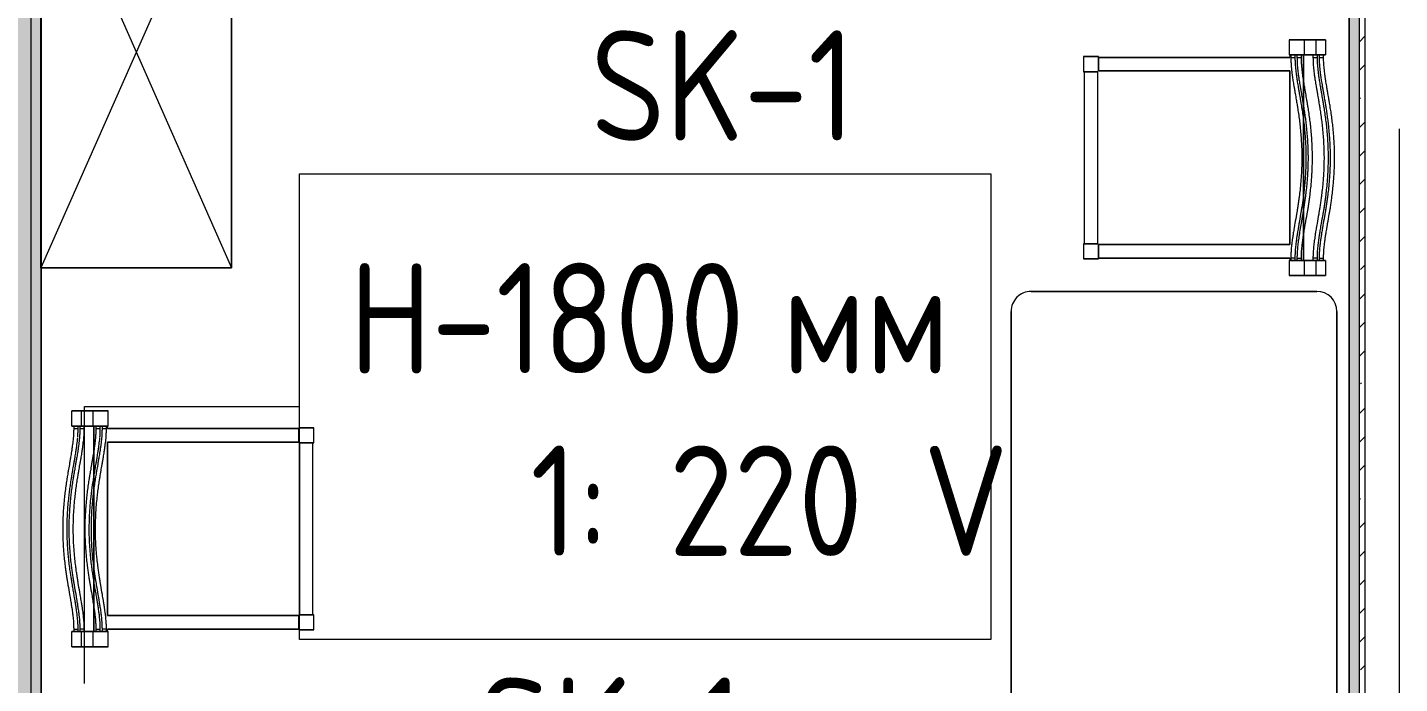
# Model space of a CAD drawing. Header units: millimetres. Extents: x 35881 to 234190, y -8553 to 29063.
# Drawn here: x 81823 to 84560, y 5361 to 6670 of the extents above; entities that cross this region are included whole.
import ezdxf

# ---------------------------------------------------------------- set-up
doc = ezdxf.new("R2010")
doc.units = ezdxf.units.MM
doc.linetypes.add('Осевая', pattern=[3175, 635, -476.25, 1587.5, -476.25])
for name, color, linetype, lineweight in [('A-DETL-GENF', 7, 'Continuous', 9), ('A-WALL', 7, 'Continuous', 9), ('E-ELEC-FIXT-IDEN', 7, 'Continuous', 9), ('I-WALL', 7, 'Continuous', 9), ('Оси-2', 7, 'Осевая', 9)]:
    doc.layers.add(name, color=color, linetype=linetype, lineweight=lineweight)
for name, color, linetype, lineweight, true_color in [('A-WALL-1', 7, 'Continuous', 9, 0x3c3c3c), ('A-WALL-FNSH-1', 7, 'Continuous', 9, 0x3c3c3c), ('I-FURN-1', 7, 'Continuous', 9, 0xf0f0f0)]:
    doc.layers.add(name, color=color, linetype=linetype, lineweight=lineweight, true_color=true_color)
doc.styles.add('GOST Common', font='GOST_Common.ttf', dxfattribs={"width": 0.9, "height": 220})
pattern_1 = [(0, (0, 0), (121.92, 30.48), [10.058, -81.382, 10.058, -81.382, -487.68]), (0, (0, 0), (121.92, 30.48), [-182.88, 10.058, -172.822, 10.058, -81.382, -213.36]), (0, (0, 0), (121.92, 30.48), [-457.2, 10.058, -50.902, 10.058, -142.342]), (120, (45.72, 15.24), (-87.356454, 90.345817), [10.058, -81.382, 10.058, -81.382, -487.68]), (120, (45.72, 15.24), (-87.356454, 90.345817), [-182.88, 10.058, -172.822, 10.058, -81.382, -213.36]), (120, (45.72, 15.24), (-87.356454, 90.345817), [-457.2, 10.058, -50.902, 10.058, -142.342]), (240, (60.96, 76.2), (-34.563546, -120.825817), [10.058, -81.382, 10.058, -81.382, -487.68]), (240, (60.96, 76.2), (-34.563546, -120.825817), [-182.88, 10.058, -172.822, 10.058, -81.382, -213.36]), (240, (60.96, 76.2), (-34.563546, -120.825817), [-457.2, 10.058, -50.902, 10.058, -142.342])]

# ---------------------------------------------------------------- blocks, each defined once
blk = doc.blocks.new('Bed - Small Sizes - 15_1-25546717-План размещения напольных электротехнических лючков и розеток 1 этажа в осях 12-23')
at = {"layer": 'I-FURN-1'}
for p, q in [((262.3, 0), (-307.7, 0)), ((-307.7, 0), (262.3, 0)), ((-307.7, 0), (262.3, 0)), ((262.3, 0), (-307.7, 0)), ((-292.5, -26.2), (-257.7, -60)), ((247.5, -26.2), (-292.5, -26.2)), ((-292.5, -26.2), (-292.5, -446.2)), ((247.5, -26.2), (-292.5, -26.2)), ((-292.5, -26.2), (-292.5, -446.2)), ((247.5, -26.2), (212.3, -60)), ((247.5, -446.2), (247.5, -26.2)), ((247.5, -446.2), (247.5, -26.2)), ((-347.7, -40), (-347.7, -460)), ((-347.7, -460), (-347.7, -40)), ((-347.7, -40), (-347.7, -1910)), ((-347.7, -460), (-347.7, -40)), ((302.3, -460), (302.3, -40)), ((302.3, -40), (302.3, -460)), ((302.3, -1910), (302.3, -40)), ((302.3, -40), (302.3, -657.7)), ((-292.5, -446.2), (-257.7, -420)), ((247.5, -446.2), (212.3, -420)), ((-347.7, -460), (-227.7, -460)), ((-227.7, -460), (-347.7, -460)), ((-347.7, -1910), (-347.7, -460)), ((-347.7, -460), (-227.7, -460)), ((-292.5, -446.2), (247.5, -446.2)), ((-292.5, -446.2), (247.5, -446.2)), ((-227.7, -460), (302.3, -460)), ((302.3, -460), (-227.7, -460)), ((302.3, -460), (-227.7, -460)), ((-227.7, -460), (302.3, -657.7)), ((302.3, -657.7), (-227.7, -460)), ((-227.7, -460), (302.3, -460)), ((-227.7, -460), (302.3, -657.7)), ((-227.7, -460), (302.3, -460)), ((302.3, -657.7), (302.3, -460)), ((302.3, -460), (302.3, -657.7)), ((302.3, -657.7), (302.3, -1910)), ((-307.7, -1950), (262.3, -1950)), ((262.3, -1950), (-307.7, -1950))]:
    blk.add_line(p, q, dxfattribs=at)
for centre, start, end in [((-307.7, -40), 90, 180), ((-307.7, -40), 90, 180), ((262.3, -40), 360, 90), ((262.3, -40), 0, 90), ((-307.7, -40), 90, 180), ((-307.7, -40), 90, 180), ((262.3, -40), 0, 90), ((262.3, -40), 0, 90), ((-307.7, -1910), 180, 270), ((-307.7, -1910), 180, 270), ((262.3, -1910), 270, 0), ((262.3, -1910), 270, 0)]:
    blk.add_arc(centre, 40, start, end, dxfattribs=at)
blk = doc.blocks.new('nipo - Default-25547016-План размещения напольных электротехнических лючков и розеток 1 этажа в осях 12-23')
at = {"layer": 'I-FURN-1'}
for p, q in [((-235, 232.4), (-205, 232.4)), ((-235, 232.4), (-235, 213.6)), ((-205, 228.4), (-205, 232.4)), ((-205, 232.4), (-205, 213.6)), ((-200, 228.4), (-205, 228.4)), ((-205, 228.4), (-205, 216.1)), ((-205, 216.1), (-205, 228.4)), ((-205, 228.4), (-205, 219.6)), ((-205, 219.6), (-200, 219.6)), ((-205, 207.3), (-205, 219.6)), ((-200, 219.6), (-200, 228.4)), ((205, 228.4), (200, 228.4)), ((200, 219.6), (200, 228.4)), ((200, 219.6), (205, 219.6)), ((205, 213.6), (205, 232.4)), ((205, 232.4), (205, 228.4)), ((205, 232.4), (235, 232.4)), ((205, 216.1), (205, 228.4)), ((205, 228.4), (205, 216.1)), ((205, 219.6), (205, 228.4)), ((205, 219.6), (205, 207.3)), ((235, 213.6), (235, 232.4)), ((-235, 213.6), (-235, 159.6)), ((-205, 213.6), (-235, 213.6)), ((-200, 216.1), (-205, 216.1)), ((-205, 216.1), (-205, 207.3)), ((-205, 206.8), (-205, 215.5)), ((-205, 213.6), (-205, 159.6)), ((-205, 207.3), (-200, 207.3)), ((-200, 207.3), (-200, 216.1)), ((200, 216.1), (200, 207.3)), ((205, 216.1), (200, 216.1)), ((200, 207.3), (205, 207.3)), ((205, 207.3), (205, 216.1)), ((205, 215.4), (205, 206.8)), ((205, 159.6), (205, 213.6)), ((235, 213.6), (205, 213.6)), ((235, 159.6), (235, 213.6)), ((-235, 159.6), (-235, 189.6)), ((-235, 189.6), (-205, 189.6)), ((-205, 184.2), (-205, 189.6)), ((-200, 184.2), (-205, 184.2)), ((-205, 184.2), (-205, 171.9)), ((-205, 175.4), (-205, 184.2)), ((-205, 163.1), (-205, 184.2)), ((-205, 175.4), (-200, 175.4)), ((-205, 163.1), (-205, 175.4)), ((-200, 171.9), (-205, 171.9)), ((-205, 171.9), (-205, 163.1)), ((-164.4, 188.1), (-204.9, 188.1)), ((-204.9, 188.1), (-204.9, 184.2)), ((-204.9, 188.1), (-164.4, 188.1)), ((-204.9, 184.2), (-204.9, 188.1)), ((-204.9, 184.2), (-204.9, 163.1)), ((-204.9, 163.1), (-204.9, 184.2)), ((-200, 175.4), (-200, 184.2)), ((-200, 163.1), (-200, 171.9)), ((164.4, 188.1), (-164.4, 188.1)), ((-164.4, 188.1), (164.4, 188.1)), ((205, 188.1), (164.4, 188.1)), ((164.4, 188.1), (205, 188.1)), ((205, 184.2), (200, 184.2)), ((200, 175.4), (200, 184.2)), ((200, 175.4), (205, 175.4)), ((200, 171.9), (200, 163.1)), ((205, 171.9), (200, 171.9)), ((205, 189.6), (205, 188.1)), ((205, 189.6), (235, 189.6)), ((205, 184.2), (205, 188.1)), ((205, 188.1), (205, 184.2)), ((205, 184.2), (205, 188.1)), ((205, 163.1), (205, 184.2)), ((205, 171.9), (205, 184.2)), ((205, 184.2), (205, 175.4)), ((205, 184.2), (205, 163.1)), ((205, 163.1), (205, 184.2)), ((205, 175.4), (205, 163.1)), ((205, 163.1), (205, 171.9)), ((235, 189.6), (235, 159.6)), ((-235, 159.6), (-205, 159.6)), ((-235, 159.6), (-205, 159.6)), ((-205, 163.1), (-200, 163.1)), ((-205, 159.6), (-205, 163.1)), ((-204.9, 163.1), (-204.9, 161.1)), ((-204.9, 161.1), (-204.9, 163.1)), ((-204.9, 161.1), (-199.9, 161.1)), ((-204.9, 161.1), (-199.9, 161.1)), ((-199.9, 161.1), (-199.9, -220.4)), ((-199.9, -220.4), (-199.9, 161.1)), ((173, 161.1), (-172.9, 161.1)), ((-172.9, 161.1), (173, 161.1)), ((-172.9, 161.1), (-172.9, -220.4)), ((-172.9, -220.4), (-172.9, 161.1)), ((173, 161.1), (173, -220.4)), ((173, -220.4), (173, 161.1)), ((200, 163.1), (205, 163.1)), ((200, 161.1), (205, 161.1)), ((200, -220.4), (200, 161.1)), ((200, 161.1), (205, 161.1)), ((200, 161.1), (200, -220.4)), ((205, 161.1), (205, 163.1)), ((205, 163.1), (205, 161.1)), ((205, 161.1), (205, 163.1)), ((205, 161.1), (205, 159.6)), ((205, 159.6), (235, 159.6)), ((205, 159.6), (235, 159.6)), ((-201.5, -220.4), (-201.5, -250.4)), ((-199.9, -220.4), (-201.5, -220.4)), ((-199.9, -220.4), (-201.5, -220.4)), ((-201.5, -250.4), (-201.5, -220.4)), ((-199.9, -220.4), (-172.9, -220.4)), ((-172.9, -220.4), (-199.9, -220.4)), ((-171.5, -221.9), (-171.5, -248.9)), ((-171.5, -248.9), (-171.5, -221.9)), ((171.5, -221.9), (-171.5, -221.9)), ((171.5, -221.9), (-171.5, -221.9)), ((171.5, -221.9), (171.5, -248.9)), ((171.5, -248.9), (171.5, -221.9)), ((173, -220.4), (200, -220.4)), ((200, -220.4), (173, -220.4)), ((201.5, -220.4), (200, -220.4)), ((201.5, -220.4), (200, -220.4)), ((201.5, -250.4), (201.5, -220.4)), ((201.5, -220.4), (201.5, -250.4)), ((-201.5, -250.4), (-171.5, -250.4)), ((-201.5, -250.4), (-171.5, -250.4)), ((-171.5, -248.9), (171.5, -248.9)), ((-171.5, -250.4), (-171.5, -248.9)), ((-171.5, -250.4), (-171.5, -248.9)), ((-171.5, -248.9), (171.5, -248.9)), ((171.5, -248.9), (171.5, -250.4)), ((171.5, -248.9), (171.5, -250.4)), ((171.5, -250.4), (201.5, -250.4)), ((171.5, -250.4), (201.5, -250.4))]:
    blk.add_line(p, q, dxfattribs=at)
at = {"layer": 'I-FURN-1', "flags": 128}
for points in [[(-235, 189.6), (-235, 198.5), (-235, 215.5), (-235, 232.4)], [(235, 232.4), (235, 215.4), (235, 198.5), (235, 189.6)], [(-205, 189.6), (-205, 198.5), (-205, 206.8)], [(205, 206.8), (205, 198.5), (205, 189.6)]]:
    blk.add_lwpolyline(points, dxfattribs=at)
at = {"layer": 'I-FURN-1'}
for points, knots in [([(200, 228.4), (197.2, 228.5), (193.1, 228.6), (188.4, 228.8), (184.4, 229), (179.9, 229.4), (175.1, 229.9), (171.2, 230.4), (167.7, 230.8), (163.1, 231.4), (157, 232.3), (150.9, 233.3), (145, 234.2), (140.7, 235), (136, 235.8), (126.8, 237.3), (116.5, 239.1), (107.4, 240.7), (103.3, 241.4), (98.2, 242.2), (90.8, 243.3), (83.2, 244.4), (76.5, 245.3), (68.2, 246.3), (57.9, 247.5), (45.5, 248.6), (34.9, 249.3), (22.3, 250), (12, 250.3), (3.1, 250.4), (-3.3, 250.4), (-15.4, 250.3), (-30.6, 249.7), (-47.9, 248.4), (-61.8, 247.1), (-75.4, 245.5), (-87.8, 243.8), (-97.4, 242.3), (-104.3, 241.2), (-109.6, 240.3), (-117.6, 238.9), (-126.4, 237.4), (-135.4, 235.9), (-144, 234.4), (-151.7, 233.1), (-159.2, 232), (-165, 231.2), (-171.4, 230.3), (-177.7, 229.6), (-182.6, 229.2), (-185.7, 229), (-187.9, 228.8), (-192.6, 228.6), (-196.9, 228.5), (-200, 228.4)], [0, 0, 0, 0, 8.284481, 12.460809, 14.102397, 20.134573, 26.043014, 28.826784, 31.916012, 36.469352, 42.826144, 50.487177, 55.06853, 60.628545, 63.639639, 69.32974, 88.590135, 95.031946, 97.202171, 101.177441, 110.29432, 119.918418, 124.259643, 130.398084, 144.963389, 155.586979, 167.682991, 176.743627, 193.510432, 198.649057, 203.53887, 212.682766, 234.986654, 248.97619, 264.815707, 276.779625, 290.158162, 302.249965, 306.164696, 311.20715, 318.282032, 330.615345, 338.026474, 345.56397, 356.871663, 361.478908, 368.399329, 374.456129, 380.898045, 387.316991, 389.335447, 390.192678, 394.00302, 403.246163, 403.246163, 403.246163, 403.246163]), ([(200, 216.1), (197.2, 216.2), (193.1, 216.3), (188.4, 216.5), (184.4, 216.7), (179.9, 217.1), (175.1, 217.6), (171.2, 218.1), (167.7, 218.5), (163.1, 219.1), (157, 220), (150.9, 221), (145, 221.9), (140.7, 222.7), (136, 223.4), (126.8, 225), (116.5, 226.8), (107.4, 228.4), (103.3, 229.1), (98.2, 229.9), (90.8, 231), (83.2, 232.1), (76.5, 233), (68.2, 234), (57.9, 235.2), (45.5, 236.3), (34.9, 237), (22.3, 237.7), (12, 238), (3.1, 238.1), (-3.3, 238.1), (-15.4, 238), (-30.6, 237.3), (-47.9, 236.1), (-61.8, 234.8), (-75.4, 233.2), (-87.8, 231.5), (-97.4, 230), (-104.3, 228.9), (-109.6, 228), (-117.6, 226.6), (-126.4, 225.1), (-135.4, 223.6), (-144, 222.1), (-151.7, 220.8), (-159.2, 219.7), (-165, 218.8), (-171.4, 218), (-177.7, 217.3), (-182.6, 216.9), (-185.7, 216.7), (-187.9, 216.5), (-192.6, 216.3), (-196.9, 216.2), (-200, 216.1)], [-403.246163, -403.246163, -403.246163, -403.246163, -394.961682, -390.785353, -389.143766, -383.111589, -377.203149, -374.419378, -371.330151, -366.77681, -360.420019, -352.758986, -348.177633, -342.617617, -339.606524, -333.916422, -314.656028, -308.214217, -306.043991, -302.068722, -292.951843, -283.327745, -278.98652, -272.848078, -258.282773, -247.659183, -235.563172, -226.502536, -209.735731, -204.597106, -199.707293, -190.563396, -168.259509, -154.269973, -138.430455, -126.466538, -113.088, -100.996198, -97.081467, -92.039013, -84.96413, -72.630818, -65.219689, -57.682193, -46.3745, -41.767255, -34.846834, -28.790033, -22.348118, -15.929171, -13.910715, -13.053485, -9.243142, 0, 0, 0, 0]), ([(-200, 207.3), (-196.9, 207.4), (-192.6, 207.5), (-187.9, 207.7), (-185.7, 207.8), (-182.6, 208), (-177.7, 208.5), (-171.4, 209.2), (-165, 210), (-159.2, 210.8), (-151.7, 212), (-144, 213.2), (-135.4, 214.7), (-126.4, 216.3), (-117.6, 217.8), (-109.6, 219.2), (-104.3, 220), (-97.4, 221.2), (-87.8, 222.6), (-75.4, 224.3), (-61.8, 225.9), (-47.9, 227.2), (-30.6, 228.5), (-15.4, 229.1), (-3.3, 229.3), (3.1, 229.3), (12, 229.2), (22.3, 228.9), (34.9, 228.2), (45.5, 227.4), (57.9, 226.3), (68.2, 225.2), (76.5, 224.1), (83.2, 223.3), (90.8, 222.2), (98.2, 221), (103.3, 220.2), (107.4, 219.5), (116.5, 218), (126.8, 216.2), (136, 214.6), (140.7, 213.8), (145, 213.1), (150.9, 212.1), (157, 211.2), (163.1, 210.3), (167.7, 209.6), (171.2, 209.2), (175.1, 208.8), (179.9, 208.2), (184.4, 207.9), (188.4, 207.6), (193.1, 207.4), (197.2, 207.3), (200, 207.3)], [0, 0, 0, 0, 9.243142, 13.053485, 13.910715, 15.929171, 22.348118, 28.790033, 34.846834, 41.767255, 46.3745, 57.682193, 65.219689, 72.630818, 84.96413, 92.039013, 97.081467, 100.996198, 113.088, 126.466538, 138.430455, 154.269973, 168.259509, 190.563396, 199.707293, 204.597106, 209.735731, 226.502536, 235.563172, 247.659183, 258.282773, 272.848078, 278.98652, 283.327745, 292.951843, 302.068722, 306.043991, 308.214217, 314.656028, 333.916422, 339.606524, 342.617617, 348.177633, 352.758986, 360.420019, 366.77681, 371.330151, 374.419378, 377.203149, 383.111589, 389.143766, 390.785353, 394.961682, 403.246163, 403.246163, 403.246163, 403.246163]), ([(-200, 219.6), (-196.9, 219.7), (-192.6, 219.8), (-187.9, 220), (-185.7, 220.1), (-182.6, 220.3), (-177.7, 220.8), (-171.4, 221.5), (-165, 222.3), (-159.2, 223.1), (-151.7, 224.3), (-146.5, 225.1), (-142.8, 225.8)], [0, 0, 0, 0, 9.243142, 13.053485, 13.910715, 15.929171, 22.348118, 28.790033, 34.846834, 41.767255, 46.3745, 57.682193, 57.682193, 57.682193, 57.682193]), ([(-142.8, 225.8), (-140.3, 226.2), (-135.4, 227), (-126.4, 228.6), (-117.6, 230.1), (-109.6, 231.5), (-104.3, 232.3), (-97.4, 233.5), (-91.5, 234.4), (-86.8, 235), (-86.1, 235.1)], [57.682193, 57.682193, 57.682193, 57.682193, 65.219689, 72.630818, 84.96413, 92.039013, 97.081467, 100.996198, 113.088, 115.213189, 115.213189, 115.213189, 115.213189]), ([(-86.1, 235.1), (-82.4, 235.7), (-74.7, 236.7), (-61.8, 238.2), (-47.9, 239.6), (-36.5, 240.4), (-30.3, 240.7), (-28.8, 240.8)], [115.222092, 115.222092, 115.222092, 115.222092, 126.466538, 138.430455, 154.269973, 168.259509, 172.819784, 172.819784, 172.819784, 172.819784]), ([(-28.8, 240.8), (-22.9, 241.1), (-13.9, 241.5), (-3.3, 241.6), (3.1, 241.6), (12, 241.5), (20.6, 241.2), (27.5, 240.9), (28.8, 240.8)], [172.837785, 172.837785, 172.837785, 172.837785, 190.563396, 199.707293, 204.597106, 209.735731, 226.502536, 230.426379, 230.426379, 230.426379, 230.426379]), ([(28.8, 240.8), (30.5, 240.7), (36.2, 240.4), (45.5, 239.7), (57.9, 238.6), (68.2, 237.5), (76.5, 236.5), (81.5, 235.8), (84.5, 235.4), (86.1, 235.1)], [230.444503, 230.444503, 230.444503, 230.444503, 235.563172, 247.659183, 258.282773, 272.848078, 278.98652, 283.327745, 288.032973, 288.032973, 288.032973, 288.032973]), ([(86.1, 235.1), (87.7, 234.9), (92.3, 234.2), (98.2, 233.3), (103.3, 232.5), (107.4, 231.8), (116.5, 230.3), (126.8, 228.5), (136, 226.9), (139.9, 226.3), (141.8, 225.9), (142.8, 225.8)], [288.041978, 288.041978, 288.041978, 288.041978, 292.951843, 302.068722, 306.043991, 308.214217, 314.656028, 333.916422, 339.606524, 342.617617, 345.639568, 345.639568, 345.639568, 345.639568]), ([(142.8, 225.8), (143.7, 225.6), (146, 225.2), (150.9, 224.4), (157, 223.5), (163.1, 222.6), (167.7, 222), (171.2, 221.5), (175.1, 221.1), (179.9, 220.6), (184.4, 220.2), (188.4, 219.9), (193.1, 219.7), (197.2, 219.7), (200, 219.6)], [345.639651, 345.639651, 345.639651, 345.639651, 348.177633, 352.758986, 360.420019, 366.77681, 371.330151, 374.419378, 377.203149, 383.111589, 389.143766, 390.785353, 394.961682, 403.246163, 403.246163, 403.246163, 403.246163]), ([(200, 184.2), (197.2, 184.3), (193.1, 184.4), (188.4, 184.6), (184.4, 184.8), (179.9, 185.2), (175.1, 185.7), (171.2, 186.2), (167.7, 186.6), (163.1, 187.2), (157, 188.1), (150.9, 189.1), (145, 190), (140.7, 190.7), (136, 191.5), (126.8, 193.1), (116.5, 194.9), (107.4, 196.5), (103.3, 197.2), (98.2, 198), (90.8, 199.1), (83.2, 200.2), (76.5, 201.1), (68.2, 202.1), (57.9, 203.3), (45.5, 204.4), (34.9, 205.1), (22.3, 205.8), (12, 206.1), (3.1, 206.2), (-3.3, 206.2), (-15.4, 206.1), (-30.6, 205.4), (-47.9, 204.2), (-61.8, 202.9), (-75.4, 201.3), (-87.8, 199.6), (-97.4, 198.1), (-104.3, 197), (-109.6, 196.1), (-117.6, 194.7), (-126.4, 193.2), (-135.4, 191.7), (-144, 190.2), (-151.7, 188.9), (-159.2, 187.8), (-165, 186.9), (-171.4, 186.1), (-177.7, 185.4), (-182.6, 185), (-185.7, 184.8), (-187.9, 184.6), (-192.6, 184.4), (-196.9, 184.3), (-200, 184.2)], [0, 0, 0, 0, 8.284481, 12.460809, 14.102397, 20.134573, 26.043014, 28.826784, 31.916012, 36.469352, 42.826144, 50.487177, 55.06853, 60.628545, 63.639639, 69.32974, 88.590135, 95.031946, 97.202171, 101.177441, 110.29432, 119.918418, 124.259643, 130.398084, 144.963389, 155.586979, 167.682991, 176.743627, 193.510432, 198.649057, 203.53887, 212.682766, 234.986654, 248.97619, 264.815707, 276.779625, 290.158162, 302.249965, 306.164696, 311.20715, 318.282032, 330.615345, 338.026474, 345.56397, 356.871663, 361.478908, 368.399329, 374.456129, 380.898045, 387.316991, 389.335447, 390.192678, 394.00302, 403.246163, 403.246163, 403.246163, 403.246163]), ([(200, 171.9), (197.2, 172), (193.1, 172.1), (188.4, 172.3), (184.4, 172.5), (179.9, 172.9), (175.1, 173.4), (171.2, 173.9), (167.7, 174.3), (163.1, 174.9), (157, 175.8), (150.9, 176.8), (145, 177.7), (140.7, 178.4), (136, 179.2), (126.8, 180.8), (116.5, 182.6), (107.4, 184.2), (103.3, 184.8), (98.2, 185.7), (90.8, 186.8), (83.2, 187.9), (76.5, 188.8), (68.2, 189.8), (57.9, 190.9), (45.5, 192.1), (34.9, 192.8), (22.3, 193.5), (12, 193.8), (3.1, 193.9), (-3.3, 193.9), (-15.4, 193.8), (-30.6, 193.1), (-47.9, 191.9), (-61.8, 190.6), (-75.4, 189), (-87.8, 187.3), (-97.4, 185.8), (-104.3, 184.7), (-109.6, 183.8), (-117.6, 182.4), (-126.4, 180.9), (-135.4, 179.3), (-144, 177.9), (-151.7, 176.6), (-159.2, 175.5), (-165, 174.6), (-171.4, 173.8), (-177.7, 173.1), (-182.6, 172.6), (-185.7, 172.4), (-187.9, 172.3), (-192.6, 172.1), (-196.9, 172), (-200, 171.9)], [-403.246163, -403.246163, -403.246163, -403.246163, -394.961682, -390.785353, -389.143766, -383.111589, -377.203149, -374.419378, -371.330151, -366.77681, -360.420019, -352.758986, -348.177633, -342.617617, -339.606524, -333.916422, -314.656028, -308.214217, -306.043991, -302.068722, -292.951843, -283.327745, -278.98652, -272.848078, -258.282773, -247.659183, -235.563172, -226.502536, -209.735731, -204.597106, -199.707293, -190.563396, -168.259509, -154.269973, -138.430455, -126.466538, -113.088, -100.996198, -97.081467, -92.039013, -84.96413, -72.630818, -65.219689, -57.682193, -46.3745, -41.767255, -34.846834, -28.790033, -22.348118, -15.929171, -13.910715, -13.053485, -9.243142, 0, 0, 0, 0]), ([(-86.1, 190.9), (-82.4, 191.5), (-74.7, 192.5), (-61.8, 194), (-47.9, 195.3), (-36.5, 196.2), (-30.3, 196.5), (-28.8, 196.6)], [115.222092, 115.222092, 115.222092, 115.222092, 126.466538, 138.430455, 154.269973, 168.259509, 172.819784, 172.819784, 172.819784, 172.819784]), ([(-28.8, 196.6), (-22.9, 196.9), (-13.9, 197.2), (-3.3, 197.4), (3.1, 197.4), (12, 197.3), (20.6, 197), (27.5, 196.7), (28.8, 196.6)], [172.837785, 172.837785, 172.837785, 172.837785, 190.563396, 199.707293, 204.597106, 209.735731, 226.502536, 230.426379, 230.426379, 230.426379, 230.426379]), ([(28.8, 196.6), (30.5, 196.5), (36.2, 196.2), (45.5, 195.5), (57.9, 194.4), (68.2, 193.3), (76.5, 192.2), (81.5, 191.6), (84.5, 191.2), (86.1, 190.9)], [230.444503, 230.444503, 230.444503, 230.444503, 235.563172, 247.659183, 258.282773, 272.848078, 278.98652, 283.327745, 288.032973, 288.032973, 288.032973, 288.032973]), ([(-200, 163.1), (-196.9, 163.2), (-192.6, 163.3), (-187.9, 163.5), (-185.7, 163.6), (-182.6, 163.8), (-177.7, 164.2), (-171.4, 165), (-165, 165.8), (-159.2, 166.6), (-151.7, 167.8), (-144, 169), (-135.4, 170.5), (-126.4, 172), (-117.6, 173.6), (-109.6, 174.9), (-104.3, 175.8), (-97.4, 176.9), (-87.8, 178.4), (-75.4, 180.1), (-61.8, 181.7), (-47.9, 183), (-30.6, 184.3), (-15.4, 184.9), (-3.3, 185.1), (3.1, 185.1), (12, 185), (22.3, 184.6), (34.9, 184), (45.5, 183.2), (57.9, 182.1), (68.2, 181), (76.5, 179.9), (83.2, 179), (90.8, 178), (98.2, 176.8), (103.3, 176), (107.4, 175.3), (116.5, 173.8), (126.8, 172), (136, 170.4), (140.7, 169.6), (145, 168.9), (150.9, 167.9), (157, 166.9), (163.1, 166.1), (167.7, 165.4), (171.2, 165), (175.1, 164.5), (179.9, 164), (184.4, 163.7), (188.4, 163.4), (193.1, 163.2), (197.2, 163.1), (200, 163.1)], [0, 0, 0, 0, 9.243142, 13.053485, 13.910715, 15.929171, 22.348118, 28.790033, 34.846834, 41.767255, 46.3745, 57.682193, 65.219689, 72.630818, 84.96413, 92.039013, 97.081467, 100.996198, 113.088, 126.466538, 138.430455, 154.269973, 168.259509, 190.563396, 199.707293, 204.597106, 209.735731, 226.502536, 235.563172, 247.659183, 258.282773, 272.848078, 278.98652, 283.327745, 292.951843, 302.068722, 306.043991, 308.214217, 314.656028, 333.916422, 339.606524, 342.617617, 348.177633, 352.758986, 360.420019, 366.77681, 371.330151, 374.419378, 377.203149, 383.111589, 389.143766, 390.785353, 394.961682, 403.246163, 403.246163, 403.246163, 403.246163]), ([(-200, 175.4), (-196.9, 175.5), (-192.6, 175.6), (-187.9, 175.8), (-185.7, 175.9), (-182.6, 176.1), (-177.7, 176.5), (-171.4, 177.3), (-165, 178.1), (-159.2, 178.9), (-151.7, 180.1), (-146.5, 180.9), (-142.8, 181.6)], [0, 0, 0, 0, 9.243142, 13.053485, 13.910715, 15.929171, 22.348118, 28.790033, 34.846834, 41.767255, 46.3745, 57.682193, 57.682193, 57.682193, 57.682193]), ([(-142.8, 181.6), (-140.3, 182), (-135.4, 182.8), (-126.4, 184.4), (-117.6, 185.9), (-109.6, 187.3), (-104.3, 188.1), (-97.4, 189.2), (-91.5, 190.2), (-86.8, 190.8), (-86.1, 190.9)], [57.682193, 57.682193, 57.682193, 57.682193, 65.219689, 72.630818, 84.96413, 92.039013, 97.081467, 100.996198, 113.088, 115.213189, 115.213189, 115.213189, 115.213189]), ([(86.1, 190.9), (87.7, 190.7), (92.3, 190), (98.2, 189.1), (103.3, 188.3), (107.4, 187.6), (116.5, 186.1), (126.8, 184.3), (136, 182.7), (139.9, 182), (141.8, 181.7), (142.8, 181.5)], [288.041978, 288.041978, 288.041978, 288.041978, 292.951843, 302.068722, 306.043991, 308.214217, 314.656028, 333.916422, 339.606524, 342.617617, 345.639568, 345.639568, 345.639568, 345.639568]), ([(142.8, 181.5), (143.7, 181.4), (146, 181), (150.9, 180.2), (157, 179.3), (163.1, 178.4), (167.7, 177.7), (171.2, 177.3), (175.1, 176.9), (179.9, 176.3), (184.4, 176), (188.4, 175.7), (193.1, 175.5), (197.2, 175.4), (200, 175.4)], [345.639651, 345.639651, 345.639651, 345.639651, 348.177633, 352.758986, 360.420019, 366.77681, 371.330151, 374.419378, 377.203149, 383.111589, 389.143766, 390.785353, 394.961682, 403.246163, 403.246163, 403.246163, 403.246163])]:
    blk.add_open_spline(points, degree=3, knots=knots, dxfattribs=at)
blk = doc.blocks.new('nipo - Default-25548072-План размещения напольных электротехнических лючков и розеток 1 этажа в осях 12-23')
at = {"layer": 'I-FURN-1'}
for p, q in [((-171.5, 250.4), (-201.5, 250.4)), ((-201.5, 250.4), (-201.5, 220.4)), ((-171.5, 250.4), (-201.5, 250.4)), ((-201.5, 220.4), (-201.5, 250.4)), ((-171.5, 248.9), (-171.5, 250.4)), ((-171.5, 248.9), (-171.5, 250.4)), ((171.5, 248.9), (-171.5, 248.9)), ((-171.5, 221.9), (-171.5, 248.9)), ((-171.5, 248.9), (-171.5, 221.9)), ((171.5, 248.9), (-171.5, 248.9)), ((201.5, 250.4), (171.5, 250.4)), ((171.5, 250.4), (171.5, 248.9)), ((171.5, 250.4), (171.5, 248.9)), ((201.5, 250.4), (171.5, 250.4)), ((171.5, 221.9), (171.5, 248.9)), ((171.5, 248.9), (171.5, 221.9)), ((201.5, 220.4), (201.5, 250.4)), ((201.5, 250.4), (201.5, 220.4)), ((-201.5, 220.4), (-199.9, 220.4)), ((-201.5, 220.4), (-199.9, 220.4)), ((-199.9, 220.4), (-199.9, -161.1)), ((-199.9, 220.4), (-172.9, 220.4)), ((-172.9, 220.4), (-199.9, 220.4)), ((-199.9, -161.1), (-199.9, 220.4)), ((-172.9, 125.2), (-172.9, 220.4)), ((-172.9, 220.4), (-172.9, 125.2)), ((-171.5, 221.9), (171.5, 221.9)), ((-171.5, 221.9), (171.5, 221.9)), ((173, 125.2), (173, 220.4)), ((173, 220.4), (173, 125.2)), ((173, 220.4), (200, 220.4)), ((200, 220.4), (173, 220.4)), ((200, 220.4), (201.5, 220.4)), ((200, -161.1), (200, 220.4)), ((200, 220.4), (201.5, 220.4)), ((200, 220.4), (200, -161.1)), ((-172.9, -161.1), (-172.9, 125.1)), ((-172.9, 125.1), (-172.9, -161.1)), ((173, -161.1), (173, 125.1)), ((173, 125.1), (173, -161.1)), ((-205, -159.6), (-235, -159.6)), ((-235, -159.6), (-235, -213.6)), ((-205, -159.6), (-235, -159.6)), ((-235, -189.6), (-235, -159.6)), ((-205, -163.1), (-205, -159.6)), ((-205, -159.6), (-205, -213.6)), ((-200, -163.1), (-205, -163.1)), ((-205, -163.1), (-205, -171.9)), ((-205, -175.4), (-205, -163.1)), ((-205, -184.2), (-205, -163.1)), ((-199.9, -161.1), (-204.9, -161.1)), ((-204.9, -161.1), (-204.9, -163.1)), ((-199.9, -161.1), (-204.9, -161.1)), ((-204.9, -163.1), (-204.9, -161.1)), ((-204.9, -163.1), (-204.9, -184.2)), ((-204.9, -184.2), (-204.9, -163.1)), ((-200, -171.9), (-200, -163.1)), ((173, -161.1), (-172.9, -161.1)), ((-172.9, -161.1), (173, -161.1)), ((205, -161.1), (200, -161.1)), ((205, -161.1), (200, -161.1)), ((205, -163.1), (200, -163.1)), ((200, -163.1), (200, -171.9)), ((205, -213.6), (205, -159.6)), ((205, -159.6), (205, -161.1)), ((235, -159.6), (205, -159.6)), ((235, -159.6), (205, -159.6)), ((205, -163.1), (205, -161.1)), ((205, -161.1), (205, -163.1)), ((205, -163.1), (205, -161.1)), ((205, -184.2), (205, -163.1)), ((205, -171.9), (205, -163.1)), ((205, -163.1), (205, -175.4)), ((205, -163.1), (205, -184.2)), ((205, -184.2), (205, -163.1)), ((235, -213.6), (235, -159.6)), ((235, -159.6), (235, -189.6)), ((-205, -189.6), (-235, -189.6)), ((-205, -171.9), (-200, -171.9)), ((-205, -171.9), (-205, -184.2)), ((-200, -175.4), (-205, -175.4)), ((-205, -184.2), (-205, -175.4)), ((-205, -184.2), (-200, -184.2)), ((-205, -189.6), (-205, -184.2)), ((-204.9, -184.2), (-204.9, -188.1)), ((-204.9, -188.1), (-204.9, -184.2)), ((-204.9, -188.1), (-164.4, -188.1)), ((-164.4, -188.1), (-204.9, -188.1)), ((-200, -184.2), (-200, -175.4)), ((-164.4, -188.1), (164.4, -188.1)), ((164.4, -188.1), (-164.4, -188.1)), ((164.4, -188.1), (205, -188.1)), ((205, -188.1), (164.4, -188.1)), ((200, -171.9), (205, -171.9)), ((205, -175.4), (200, -175.4)), ((200, -184.2), (200, -175.4)), ((200, -184.2), (205, -184.2)), ((205, -184.2), (205, -171.9)), ((205, -175.4), (205, -184.2)), ((205, -188.1), (205, -184.2)), ((205, -184.2), (205, -188.1)), ((205, -188.1), (205, -184.2)), ((205, -188.1), (205, -189.6)), ((235, -189.6), (205, -189.6)), ((-235, -213.6), (-205, -213.6)), ((-235, -213.6), (-235, -232.4)), ((-205, -215.5), (-205, -206.8)), ((-200, -207.3), (-205, -207.3)), ((-205, -207.3), (-205, -216.1)), ((-205, -219.6), (-205, -207.3)), ((-205, -213.6), (-205, -232.4)), ((-205, -216.1), (-200, -216.1)), ((-205, -216.1), (-205, -228.4)), ((-205, -228.4), (-205, -216.1)), ((-200, -216.1), (-200, -207.3)), ((205, -207.3), (200, -207.3)), ((200, -207.3), (200, -216.1)), ((200, -216.1), (205, -216.1)), ((205, -206.8), (205, -215.4)), ((205, -216.1), (205, -207.3)), ((205, -207.3), (205, -219.6)), ((205, -232.4), (205, -213.6)), ((205, -213.6), (235, -213.6)), ((205, -228.4), (205, -216.1)), ((205, -216.1), (205, -228.4)), ((235, -232.4), (235, -213.6)), ((-205, -232.4), (-235, -232.4)), ((-200, -219.6), (-205, -219.6)), ((-205, -219.6), (-205, -228.4)), ((-205, -228.4), (-200, -228.4)), ((-205, -232.4), (-205, -228.4)), ((-200, -228.4), (-200, -219.6)), ((205, -219.6), (200, -219.6)), ((200, -228.4), (200, -219.6)), ((200, -228.4), (205, -228.4)), ((205, -228.4), (205, -219.6)), ((205, -228.4), (205, -232.4)), ((235, -232.4), (205, -232.4))]:
    blk.add_line(p, q, dxfattribs=at)
at = {"layer": 'I-FURN-1', "flags": 128}
for points in [[(-235, -232.4), (-235, -215.5), (-235, -198.5), (-235, -189.6)], [(-205, -206.8), (-205, -198.5), (-205, -189.6)], [(205, -189.6), (205, -198.5), (205, -206.8)], [(235, -189.6), (235, -198.5), (235, -215.4), (235, -232.4)]]:
    blk.add_lwpolyline(points, dxfattribs=at)
at = {"layer": 'I-FURN-1'}
for points, knots in [([(200, -163.1), (197.2, -163.1), (193.1, -163.2), (188.4, -163.4), (184.4, -163.7), (179.9, -164), (175.1, -164.5), (171.2, -165), (167.7, -165.4), (163.1, -166.1), (157, -166.9), (150.9, -167.9), (145, -168.9), (140.7, -169.6), (136, -170.4), (126.8, -172), (116.5, -173.8), (107.4, -175.3), (103.3, -176), (98.2, -176.8), (90.8, -178), (83.2, -179), (76.5, -179.9), (68.2, -181), (57.9, -182.1), (45.5, -183.2), (34.9, -184), (22.3, -184.6), (12, -185), (3.1, -185.1), (-3.3, -185.1), (-15.4, -184.9), (-30.6, -184.3), (-47.9, -183), (-61.8, -181.7), (-75.4, -180.1), (-87.8, -178.4), (-97.4, -176.9), (-104.3, -175.8), (-109.6, -174.9), (-117.6, -173.6), (-126.4, -172), (-135.4, -170.5), (-144, -169), (-151.7, -167.8), (-159.2, -166.6), (-165, -165.8), (-171.4, -165), (-177.7, -164.2), (-182.6, -163.8), (-185.7, -163.6), (-187.9, -163.5), (-192.6, -163.3), (-196.9, -163.2), (-200, -163.1)], [-403.246163, -403.246163, -403.246163, -403.246163, -394.961682, -390.785353, -389.143766, -383.111589, -377.203149, -374.419378, -371.330151, -366.77681, -360.420019, -352.758986, -348.177633, -342.617617, -339.606524, -333.916422, -314.656028, -308.214217, -306.043991, -302.068722, -292.951843, -283.327745, -278.98652, -272.848078, -258.282773, -247.659183, -235.563172, -226.502536, -209.735731, -204.597106, -199.707293, -190.563396, -168.259509, -154.269973, -138.430455, -126.466538, -113.088, -100.996198, -97.081467, -92.039013, -84.96413, -72.630818, -65.219689, -57.682193, -46.3745, -41.767255, -34.846834, -28.790033, -22.348118, -15.929171, -13.910715, -13.053485, -9.243142, 0, 0, 0, 0]), ([(-200, -171.9), (-196.9, -172), (-192.6, -172.1), (-187.9, -172.3), (-185.7, -172.4), (-182.6, -172.6), (-177.7, -173.1), (-171.4, -173.8), (-165, -174.6), (-159.2, -175.5), (-151.7, -176.6), (-144, -177.9), (-135.4, -179.3), (-126.4, -180.9), (-117.6, -182.4), (-109.6, -183.8), (-104.3, -184.7), (-97.4, -185.8), (-87.8, -187.3), (-75.4, -189), (-61.8, -190.6), (-47.9, -191.9), (-30.6, -193.1), (-15.4, -193.8), (-3.3, -193.9), (3.1, -193.9), (12, -193.8), (22.3, -193.5), (34.9, -192.8), (45.5, -192.1), (57.9, -190.9), (68.2, -189.8), (76.5, -188.8), (83.2, -187.9), (90.8, -186.8), (98.2, -185.7), (103.3, -184.8), (107.4, -184.2), (116.5, -182.6), (126.8, -180.8), (136, -179.2), (140.7, -178.4), (145, -177.7), (150.9, -176.8), (157, -175.8), (163.1, -174.9), (167.7, -174.3), (171.2, -173.9), (175.1, -173.4), (179.9, -172.9), (184.4, -172.5), (188.4, -172.3), (193.1, -172.1), (197.2, -172), (200, -171.9)], [0, 0, 0, 0, 9.243142, 13.053485, 13.910715, 15.929171, 22.348118, 28.790033, 34.846834, 41.767255, 46.3745, 57.682193, 65.219689, 72.630818, 84.96413, 92.039013, 97.081467, 100.996198, 113.088, 126.466538, 138.430455, 154.269973, 168.259509, 190.563396, 199.707293, 204.597106, 209.735731, 226.502536, 235.563172, 247.659183, 258.282773, 272.848078, 278.98652, 283.327745, 292.951843, 302.068722, 306.043991, 308.214217, 314.656028, 333.916422, 339.606524, 342.617617, 348.177633, 352.758986, 360.420019, 366.77681, 371.330151, 374.419378, 377.203149, 383.111589, 389.143766, 390.785353, 394.961682, 403.246163, 403.246163, 403.246163, 403.246163]), ([(-182.5, -176.1), (-183, -176.1), (-184.2, -176), (-185.7, -175.9), (-187.9, -175.8), (-192.6, -175.6), (-196.9, -175.5), (-200, -175.4)], [-17.543341, -17.543341, -17.543341, -17.543341, -15.929171, -13.910715, -13.053485, -9.243142, 0, 0, 0, 0]), ([(-200, -184.2), (-196.9, -184.3), (-192.6, -184.4), (-187.9, -184.6), (-185.7, -184.8), (-182.6, -185), (-177.7, -185.4), (-171.4, -186.1), (-165, -186.9), (-159.2, -187.8), (-151.7, -188.9), (-144, -190.2), (-135.4, -191.7), (-126.4, -193.2), (-117.6, -194.7), (-109.6, -196.1), (-104.3, -197), (-97.4, -198.1), (-87.8, -199.6), (-75.4, -201.3), (-61.8, -202.9), (-47.9, -204.2), (-30.6, -205.4), (-15.4, -206.1), (-3.3, -206.2), (3.1, -206.2), (12, -206.1), (22.3, -205.8), (34.9, -205.1), (45.5, -204.4), (57.9, -203.3), (68.2, -202.1), (76.5, -201.1), (83.2, -200.2), (90.8, -199.1), (98.2, -198), (103.3, -197.2), (107.4, -196.5), (116.5, -194.9), (126.8, -193.1), (136, -191.5), (140.7, -190.7), (145, -190), (150.9, -189.1), (157, -188.1), (163.1, -187.2), (167.7, -186.6), (171.2, -186.2), (175.1, -185.7), (179.9, -185.2), (184.4, -184.8), (188.4, -184.6), (193.1, -184.4), (197.2, -184.3), (200, -184.2)], [-403.246163, -403.246163, -403.246163, -403.246163, -394.00302, -390.192678, -389.335447, -387.316991, -380.898045, -374.456129, -368.399329, -361.478908, -356.871663, -345.56397, -338.026474, -330.615345, -318.282032, -311.20715, -306.164696, -302.249965, -290.158162, -276.779625, -264.815707, -248.97619, -234.986654, -212.682766, -203.53887, -198.649057, -193.510432, -176.743627, -167.682991, -155.586979, -144.963389, -130.398084, -124.259643, -119.918418, -110.29432, -101.177441, -97.202171, -95.031946, -88.590135, -69.32974, -63.639639, -60.628545, -55.06853, -50.487177, -42.826144, -36.469352, -31.916012, -28.826784, -26.043014, -20.134573, -14.102397, -12.460809, -8.284481, 0, 0, 0, 0]), ([(-142.8, -181.6), (-146.5, -180.9), (-151.7, -180.1), (-159.2, -178.9), (-165, -178.1), (-171.4, -177.3), (-176.8, -176.6), (-180.2, -176.3), (-181.5, -176.2)], [-57.682193, -57.682193, -57.682193, -57.682193, -46.3745, -41.767255, -34.846834, -28.790033, -22.348118, -18.501928, -18.501928, -18.501928, -18.501928]), ([(-86.1, -190.9), (-86.8, -190.8), (-91.5, -190.2), (-97.4, -189.2), (-104.3, -188.1), (-109.6, -187.3), (-117.6, -185.9), (-126.4, -184.4), (-135.4, -182.8), (-140.3, -182), (-142.8, -181.6)], [-115.213189, -115.213189, -115.213189, -115.213189, -113.088, -100.996198, -97.081467, -92.039013, -84.96413, -72.630818, -65.219689, -57.682193, -57.682193, -57.682193, -57.682193]), ([(-28.8, -196.6), (-30.3, -196.5), (-36.5, -196.2), (-47.9, -195.3), (-61.8, -194), (-74.7, -192.5), (-82.4, -191.5), (-86.1, -190.9)], [-172.819784, -172.819784, -172.819784, -172.819784, -168.259509, -154.269973, -138.430455, -126.466538, -115.222092, -115.222092, -115.222092, -115.222092]), ([(86.1, -190.9), (84.5, -191.2), (81.5, -191.6), (76.5, -192.2), (68.2, -193.3), (57.9, -194.4), (45.5, -195.5), (36.2, -196.2), (30.5, -196.5), (28.8, -196.6)], [-288.032973, -288.032973, -288.032973, -288.032973, -283.327745, -278.98652, -272.848078, -258.282773, -247.659183, -235.563172, -230.444503, -230.444503, -230.444503, -230.444503]), ([(122, -185.1), (118.7, -185.7), (113.4, -186.6), (107.4, -187.6), (103.3, -188.3), (98.2, -189.1), (92.3, -190), (87.7, -190.7), (86.1, -190.9)], [-324.432451, -324.432451, -324.432451, -324.432451, -314.656028, -308.214217, -306.043991, -302.068722, -292.951843, -288.041978, -288.041978, -288.041978, -288.041978]), ([(142.8, -181.5), (141.8, -181.7), (139.9, -182), (136, -182.7), (130.2, -183.7), (125.4, -184.5), (122.5, -185)], [-345.639568, -345.639568, -345.639568, -345.639568, -342.617617, -339.606524, -333.916422, -324.94109, -324.94109, -324.94109, -324.94109]), ([(200, -175.4), (197.2, -175.4), (193.1, -175.5), (188.4, -175.7), (184.4, -176), (179.9, -176.3), (175.1, -176.9), (171.2, -177.3), (167.7, -177.7), (163.1, -178.4), (157, -179.3), (150.9, -180.2), (146, -181), (143.7, -181.4), (142.8, -181.5)], [-403.246163, -403.246163, -403.246163, -403.246163, -394.961682, -390.785353, -389.143766, -383.111589, -377.203149, -374.419378, -371.330151, -366.77681, -360.420019, -352.758986, -348.177633, -345.639651, -345.639651, -345.639651, -345.639651]), ([(200, -207.3), (197.2, -207.3), (193.1, -207.4), (188.4, -207.6), (184.4, -207.9), (179.9, -208.2), (175.1, -208.8), (171.2, -209.2), (167.7, -209.6), (163.1, -210.3), (157, -211.2), (150.9, -212.1), (145, -213.1), (140.7, -213.8), (136, -214.6), (126.8, -216.2), (116.5, -218), (107.4, -219.5), (103.3, -220.2), (98.2, -221), (90.8, -222.2), (83.2, -223.3), (76.5, -224.1), (68.2, -225.2), (57.9, -226.3), (45.5, -227.4), (34.9, -228.2), (22.3, -228.9), (12, -229.2), (3.1, -229.3), (-3.3, -229.3), (-15.4, -229.1), (-30.6, -228.5), (-47.9, -227.2), (-61.8, -225.9), (-75.4, -224.3), (-87.8, -222.6), (-97.4, -221.2), (-104.3, -220), (-109.6, -219.2), (-117.6, -217.8), (-126.4, -216.3), (-135.4, -214.7), (-144, -213.2), (-151.7, -212), (-159.2, -210.8), (-165, -210), (-171.4, -209.2), (-177.7, -208.5), (-182.6, -208), (-185.7, -207.8), (-187.9, -207.7), (-192.6, -207.5), (-196.9, -207.4), (-200, -207.3)], [-403.246163, -403.246163, -403.246163, -403.246163, -394.961682, -390.785353, -389.143766, -383.111589, -377.203149, -374.419378, -371.330151, -366.77681, -360.420019, -352.758986, -348.177633, -342.617617, -339.606524, -333.916422, -314.656028, -308.214217, -306.043991, -302.068722, -292.951843, -283.327745, -278.98652, -272.848078, -258.282773, -247.659183, -235.563172, -226.502536, -209.735731, -204.597106, -199.707293, -190.563396, -168.259509, -154.269973, -138.430455, -126.466538, -113.088, -100.996198, -97.081467, -92.039013, -84.96413, -72.630818, -65.219689, -57.682193, -46.3745, -41.767255, -34.846834, -28.790033, -22.348118, -15.929171, -13.910715, -13.053485, -9.243142, 0, 0, 0, 0]), ([(-200, -216.1), (-196.9, -216.2), (-192.6, -216.3), (-187.9, -216.5), (-185.7, -216.7), (-182.6, -216.9), (-177.7, -217.3), (-171.4, -218), (-165, -218.8), (-159.2, -219.7), (-151.7, -220.8), (-144, -222.1), (-135.4, -223.6), (-126.4, -225.1), (-117.6, -226.6), (-109.6, -228), (-104.3, -228.9), (-97.4, -230), (-87.8, -231.5), (-75.4, -233.2), (-61.8, -234.8), (-47.9, -236.1), (-30.6, -237.3), (-15.4, -238), (-3.3, -238.1), (3.1, -238.1), (12, -238), (22.3, -237.7), (34.9, -237), (45.5, -236.3), (57.9, -235.2), (68.2, -234), (76.5, -233), (83.2, -232.1), (90.8, -231), (98.2, -229.9), (103.3, -229.1), (107.4, -228.4), (116.5, -226.8), (126.8, -225), (136, -223.4), (140.7, -222.7), (145, -221.9), (150.9, -221), (157, -220), (163.1, -219.1), (167.7, -218.5), (171.2, -218.1), (175.1, -217.6), (179.9, -217.1), (184.4, -216.7), (188.4, -216.5), (193.1, -216.3), (197.2, -216.2), (200, -216.1)], [0, 0, 0, 0, 9.243142, 13.053485, 13.910715, 15.929171, 22.348118, 28.790033, 34.846834, 41.767255, 46.3745, 57.682193, 65.219689, 72.630818, 84.96413, 92.039013, 97.081467, 100.996198, 113.088, 126.466538, 138.430455, 154.269973, 168.259509, 190.563396, 199.707293, 204.597106, 209.735731, 226.502536, 235.563172, 247.659183, 258.282773, 272.848078, 278.98652, 283.327745, 292.951843, 302.068722, 306.043991, 308.214217, 314.656028, 333.916422, 339.606524, 342.617617, 348.177633, 352.758986, 360.420019, 366.77681, 371.330151, 374.419378, 377.203149, 383.111589, 389.143766, 390.785353, 394.961682, 403.246163, 403.246163, 403.246163, 403.246163]), ([(28.8, -196.6), (27.5, -196.7), (20.6, -197), (12, -197.3), (3.1, -197.4), (-3.3, -197.4), (-13.9, -197.2), (-22.9, -196.9), (-28.8, -196.6)], [-230.426379, -230.426379, -230.426379, -230.426379, -226.502536, -209.735731, -204.597106, -199.707293, -190.563396, -172.837785, -172.837785, -172.837785, -172.837785]), ([(-182.5, -220.4), (-183, -220.3), (-184.2, -220.2), (-185.7, -220.1), (-187.9, -220), (-192.6, -219.8), (-196.9, -219.7), (-200, -219.6)], [-17.543341, -17.543341, -17.543341, -17.543341, -15.929171, -13.910715, -13.053485, -9.243142, 0, 0, 0, 0]), ([(-200, -228.4), (-196.9, -228.5), (-192.6, -228.6), (-187.9, -228.8), (-185.7, -229), (-182.6, -229.2), (-177.7, -229.6), (-171.4, -230.3), (-165, -231.2), (-159.2, -232), (-151.7, -233.1), (-144, -234.4), (-135.4, -235.9), (-126.4, -237.4), (-117.6, -238.9), (-109.6, -240.3), (-104.3, -241.2), (-97.4, -242.3), (-87.8, -243.8), (-75.4, -245.5), (-61.8, -247.1), (-47.9, -248.4), (-30.6, -249.7), (-15.4, -250.3), (-3.3, -250.4), (3.1, -250.4), (12, -250.3), (22.3, -250), (34.9, -249.3), (45.5, -248.6), (57.9, -247.5), (68.2, -246.3), (76.5, -245.3), (83.2, -244.4), (90.8, -243.3), (98.2, -242.2), (103.3, -241.4), (107.4, -240.7), (116.5, -239.1), (126.8, -237.3), (136, -235.8), (140.7, -235), (145, -234.2), (150.9, -233.3), (157, -232.3), (163.1, -231.4), (167.7, -230.8), (171.2, -230.4), (175.1, -229.9), (179.9, -229.4), (184.4, -229), (188.4, -228.8), (193.1, -228.6), (197.2, -228.5), (200, -228.4)], [-403.246163, -403.246163, -403.246163, -403.246163, -394.00302, -390.192678, -389.335447, -387.316991, -380.898045, -374.456129, -368.399329, -361.478908, -356.871663, -345.56397, -338.026474, -330.615345, -318.282032, -311.20715, -306.164696, -302.249965, -290.158162, -276.779625, -264.815707, -248.97619, -234.986654, -212.682766, -203.53887, -198.649057, -193.510432, -176.743627, -167.682991, -155.586979, -144.963389, -130.398084, -124.259643, -119.918418, -110.29432, -101.177441, -97.202171, -95.031946, -88.590135, -69.32974, -63.639639, -60.628545, -55.06853, -50.487177, -42.826144, -36.469352, -31.916012, -28.826784, -26.043014, -20.134573, -14.102397, -12.460809, -8.284481, 0, 0, 0, 0]), ([(-142.8, -225.8), (-146.5, -225.1), (-151.7, -224.3), (-159.2, -223.1), (-165, -222.3), (-171.4, -221.5), (-176.8, -220.9), (-180.2, -220.5), (-181.5, -220.4)], [-57.682193, -57.682193, -57.682193, -57.682193, -46.3745, -41.767255, -34.846834, -28.790033, -22.348118, -18.501928, -18.501928, -18.501928, -18.501928]), ([(-86.1, -235.1), (-86.8, -235), (-91.5, -234.4), (-97.4, -233.5), (-104.3, -232.3), (-109.6, -231.5), (-117.6, -230.1), (-126.4, -228.6), (-135.4, -227), (-140.3, -226.2), (-142.8, -225.8)], [-115.213189, -115.213189, -115.213189, -115.213189, -113.088, -100.996198, -97.081467, -92.039013, -84.96413, -72.630818, -65.219689, -57.682193, -57.682193, -57.682193, -57.682193]), ([(-28.8, -240.8), (-30.3, -240.7), (-36.5, -240.4), (-47.9, -239.6), (-61.8, -238.2), (-74.7, -236.7), (-82.4, -235.7), (-86.1, -235.1)], [-172.819784, -172.819784, -172.819784, -172.819784, -168.259509, -154.269973, -138.430455, -126.466538, -115.222092, -115.222092, -115.222092, -115.222092]), ([(28.8, -240.8), (27.5, -240.9), (20.6, -241.2), (12, -241.5), (3.1, -241.6), (-3.3, -241.6), (-13.9, -241.5), (-22.9, -241.1), (-28.8, -240.8)], [-230.426379, -230.426379, -230.426379, -230.426379, -226.502536, -209.735731, -204.597106, -199.707293, -190.563396, -172.837785, -172.837785, -172.837785, -172.837785]), ([(86.1, -235.1), (84.5, -235.4), (81.5, -235.8), (76.5, -236.5), (68.2, -237.5), (57.9, -238.6), (45.5, -239.7), (36.2, -240.4), (30.5, -240.7), (28.8, -240.8)], [-288.032973, -288.032973, -288.032973, -288.032973, -283.327745, -278.98652, -272.848078, -258.282773, -247.659183, -235.563172, -230.444503, -230.444503, -230.444503, -230.444503]), ([(122, -229.3), (118.7, -229.9), (113.4, -230.8), (107.4, -231.8), (103.3, -232.5), (98.2, -233.3), (92.3, -234.2), (87.7, -234.9), (86.1, -235.1)], [-324.432451, -324.432451, -324.432451, -324.432451, -314.656028, -308.214217, -306.043991, -302.068722, -292.951843, -288.041978, -288.041978, -288.041978, -288.041978]), ([(142.8, -225.8), (141.8, -225.9), (139.9, -226.3), (136, -226.9), (130.2, -227.9), (125.4, -228.7), (122.5, -229.3)], [-345.639568, -345.639568, -345.639568, -345.639568, -342.617617, -339.606524, -333.916422, -324.94109, -324.94109, -324.94109, -324.94109]), ([(200, -219.6), (197.2, -219.7), (193.1, -219.7), (188.4, -219.9), (184.4, -220.2), (179.9, -220.6), (175.1, -221.1), (171.2, -221.5), (167.7, -222), (163.1, -222.6), (157, -223.5), (150.9, -224.4), (146, -225.2), (143.7, -225.6), (142.8, -225.8)], [-403.246163, -403.246163, -403.246163, -403.246163, -394.961682, -390.785353, -389.143766, -383.111589, -377.203149, -374.419378, -371.330151, -366.77681, -360.420019, -352.758986, -348.177633, -345.639651, -345.639651, -345.639651, -345.639651])]:
    blk.add_open_spline(points, degree=3, knots=knots, dxfattribs=at)
blk = doc.blocks.new('Шкаф параметрический - 15_8-25548247-План размещения напольных электротехнических лючков и розеток 1 этажа в осях 12-23')
at = {"layer": 'I-FURN-1'}
for p, q in [((0, 0), (860, 380)), ((0, 380), (860, 0)), ((860, 380), (0, 380)), ((0, 380), (0, 0)), ((0, 0), (0, 380)), ((0, 380), (860, 380)), ((860, 0), (860, 380)), ((860, 380), (860, 0)), ((0, 0), (860, 0)), ((860, 0), (0, 0))]:
    blk.add_line(p, q, dxfattribs=at)
blk = doc.blocks.new('DET_L_Линия разрыва - М100-30654842-План размещения напольных электротехнических лючков и розеток 1 этажа в осях 12-23')
at = {"layer": 'A-DETL-GENF'}
blk.add_line((11739.9, 0), (0, 0), dxfattribs=at)

msp = doc.modelspace()

# ---------------------------------------------------------------- hatches: boundary and pattern name
at = {"layer": 'I-WALL'}
h = msp.add_hatch(dxfattribs=at)
h.set_pattern_fill('FP_1', color=256, style=0, pattern_type=2)
h.set_pattern_definition([(45, (0, 0), (-57.02463, 57.02463), []), (45, (57.025, 0), (-57.02463, 57.02463), [100.806, -20.161, 3.353, -16.808])])
h.paths.add_polyline_path([(84490.7, 4050), (84490.7, 10900), (84480, 10900), (84480, 4050)])
h = msp.add_hatch(dxfattribs=at)
h.set_pattern_fill('FP_58', color=256, style=0, pattern_type=2)
h.set_pattern_definition(pattern_1)
h.paths.add_polyline_path([(84480, 4050), (84480, 10880), (84460, 10879), (84460, 4050)])
h = msp.add_hatch(dxfattribs=at)
h.set_pattern_fill('FP_58', color=256, style=0, pattern_type=2)
h.set_pattern_definition(pattern_1)
h.paths.add_polyline_path([(81850, 3790), (81850, 9220), (81830, 9220), (81830, 3790)])
h = msp.add_hatch(dxfattribs=at)
h.set_pattern_fill('FP_22', color=256, style=0, pattern_type=2)
h.set_pattern_definition([(135, (0, 0), (-75.43415, -75.43415), [106.68, -17.78, 3.556, -17.78]), (135, (0, 75.39), (-75.43415, -75.43415), []), (50, (0, 0), (127.52922, -11.15758), [13.335, -146.685]), (355, (0, 0), (-24.66966, 133.74002), [10.668, -117.348]), (100.451, (10.63, -0.93), (102.85973, 122.58178), [11.333, -124.663]), (46.184, (0, 35.56), (189.75516, -29.43036), [20.002, -220.027]), (96.636, (15.81, 33.1), (166.1822, 173.1996), [17, -186.995]), (351.184, (0, 35.56), (166.18393, 173.19757), [16.002, -176.022]), (21, (17.78, 26.67), (106.13027, -71.58603), [13.335, -146.685]), (326, (17.78, 26.67), (43.26188, 128.93175), [10.668, -117.348]), (71.451, (26.62, 20.7), (149.39198, 57.34505), [11.333, -124.663]), (37.5, (0, 0), (2.162228, 59.188357), [3.353, -112.573, 3.353, -115.773, -117.792]), (37.5, (0, 0), (2.162228, 59.188357), [-235.052, 3.353, -114.44]), (7.5, (0, 0), (46.773857, 70.12615), [3.353, -64.567, 3.353, -109.906, -44.894]), (7.5, (0, 0), (46.773857, 70.12615), [-181.178, 3.353, -41.542]), (327.5, (-39.65, 0), (94.91367, -4.010093), [3.353, -41.097, 3.353, -135.331, -184.023]), (327.5, (-39.65, 0), (94.91367, -4.010093), [-183.134, 3.353, -180.67]), (317.5, (-57.43, 0), (103.69057, 17.79882), [3.353, -54.432, 3.353, -88.748, -130.683]), (317.5, (-57.43, 0), (103.69057, 17.79882), [-149.885, 3.353, -127.33])])
h.paths.add_polyline_path([(81730, 3750), (81830, 3750), (81830, 9100), (81730, 9100), (81730, 5091.4)])

# ---------------------------------------------------------------- linework, layer by layer
at = {"layer": 'A-WALL'}
for p, q in [((84460, 4070), (84460, 10880)), ((81850, 8021), (81850, 3790))]:
    msp.add_line(p, q, dxfattribs=at)
at = {"layer": 'A-WALL-1'}
for p, q in [((84480, 4050), (84480, 10900)), ((81830, 9200), (81830, 3750))]:
    msp.add_line(p, q, dxfattribs=at)
at = {"layer": 'A-WALL-FNSH-1'}
for p, q in [((84459, 10879), (84459, 4071)), ((81851, 3791), (81851, 8021))]:
    msp.add_line(p, q, dxfattribs=at)
at = {"layer": 'E-ELEC-FIXT-IDEN'}
for p, q in [((81937, 5913.6), (82365.5, 5913.6)), ((81937, 5361.5), (81937, 5913.6))]:
    msp.add_line(p, q, dxfattribs=at)
at = {"layer": 'E-ELEC-FIXT-IDEN', "flags": 128}
msp.add_lwpolyline([(82365.5, 6377.6), (83744.5, 6377.6), (83744.5, 5449.6), (82365.5, 5449.6)], close=True, dxfattribs=at)
at = {"layer": 'Оси-2'}
msp.add_line((84560, 593.7), (84560, 19415.1), dxfattribs=at)

# ---------------------------------------------------------------- block references
at = {"layer": 'A-DETL-GENF', "rotation": 90.00000000000031}
msp.add_blockref('DET_L_Линия разрыва - М100-30654842-План размещения напольных электротехнических лючков и розеток 1 этажа в осях 12-23', (84490.7, 3301.1), dxfattribs=at)
at = {"layer": 'I-FURN-1'}
for name, p, rotation in [('Шкаф параметрический - 15_8-25548247-План размещения напольных электротехнических лючков и розеток 1 этажа в осях 12-23', (81850, 7050.5), 269.9999999999994), ('nipo - Default-25547016-План размещения напольных электротехнических лючков и розеток 1 этажа в осях 12-23', (84180, 6410), 269.9999999999996), ('Bed - Small Sizes - 15_1-25546717-План размещения напольных электротехнических лючков и розеток 1 этажа в осях 12-23', (84087.3, 4193.4), 180), ('nipo - Default-25548072-План размещения напольных электротехнических лючков и розеток 1 этажа в осях 12-23', (82143.7, 5670), 270.0000000000004)]:
    msp.add_blockref(name, p, dxfattribs=dict(at, rotation=rotation))

# ---------------------------------------------------------------- texts
at = {"layer": 'E-ELEC-FIXT-IDEN', "char_height": 220, "attachment_point": 1, "style": 'GOST Common'}
for s, insert, width in [('SK-1', (82946.4, 6663.9), 656.582), ('H-1800 ', (82465.5, 6199.9), 1046.202), ('мм', (83328.7, 6199.9), 375.19), ('   1: 220 V', (82465.5, 5836.1), 1291.519), ('SK-1', (82722.5, 5373.6), 656.582)]:
    msp.add_mtext(s, dxfattribs=dict(at, insert=insert, width=width))

doc.saveas('drawing.dxf')
